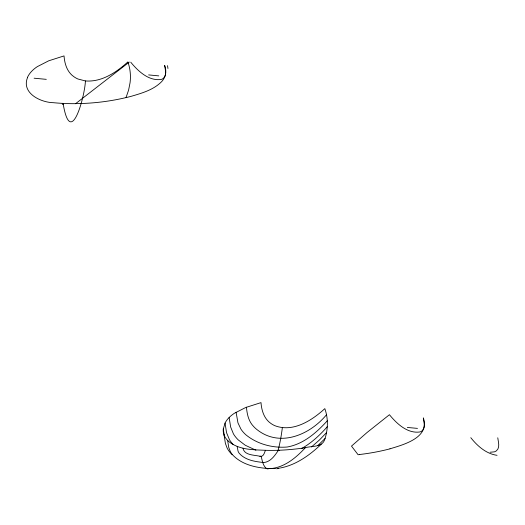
<?xml version="1.0" encoding="UTF-8"?>
<svg xmlns="http://www.w3.org/2000/svg" width="525" height="525" viewBox="0 0 525 525"><rect width="100%" height="100%" fill="white"/><g stroke="black" fill="none" stroke-linecap="round" stroke-linejoin="round"><path stroke-width="0.79" d="M76.059 103.622A147.354 94.999 -8.6 0 0 126.026 97.591L128.586 90.143L130.042 82.838A107.94 69.589 -8.6 0 0 127.877 61.917C116.353 72.384 101.686 82.274 85.398 80.942C85.122 94.71 70.823 150.229 63.092 103.399M279.444 450.233A149.861 96.62 -8.6 0 0 304.999 447.773C311.279 445.817 321.648 447.602 324.542 440.081C328.059 430.008 328.46 418.733 324.824 408.634C311.857 420.525 293.062 432.666 274.903 425.709A16.223 11.57 22.3 0 1 270.723 423.314C264.062 418.681 261.548 410.353 261.004 402.623L245.687 407.512L234.327 413.313A35.254 22.733 -8.6 0 0 229.609 417.04L229.117 417.533A31.06 20.022 -8.6 0 0 225.245 422.658L223.276 429.004A31.644 20.403 -8.6 0 0 223.952 434.713L224.208 435.369A31.762 20.475 -8.6 0 0 227.437 440.212L227.981 440.764A35.792 23.074 -8.6 0 0 236.598 446.138L237.451 446.499A39.71 25.6 -8.6 0 0 242.091 447.976L243.068 448.219A41.534 26.775 -8.6 0 0 250.359 449.4A162.461 104.744 -8.6 0 0 257.67 449.977L266.365 450.338A146.16 94.231 -8.6 0 0 271.373 450.391L273.013 450.384A144.388 93.089 -8.6 0 0 277.856 450.286L279.444 450.227M265.401 450.312C264.502 452.701 263.406 457.327 259.882 456.245C254.33 454.913 244.223 455.451 243.003 448.206M27.51 77.582C21.23 93.102 40.661 102.473 53.399 102.697A162.461 104.744 -8.6 0 0 60.71 103.268L64.24 103.458A147.873 95.333 -8.6 0 0 74.412 103.681L76.053 103.674M164.594 77.241C166.34 73.52 166.084 69.156 164.64 65.389C165.119 69.418 167.16 75.2 163.314 78.363A9.076 6.477 22.3 0 1 161.182 79.459C148.719 81.244 138.042 71.111 130.745 62.193M278.368 450.266C274.942 455.51 270.631 461.862 263.839 462.538C255.189 461.646 245.208 460.235 239.203 453.265A10.356 7.383 22.3 0 1 238.042 451.119L237.162 446.388M327.272 426.746C319.85 435.146 311.522 442.942 301.711 448.488M327.298 420.788C316.549 432.659 303.45 444.163 287.175 447.018C272.685 448.225 257.191 444.104 245.877 434.805A27.333 19.497 22.3 0 1 240.988 429.22L237.963 422.907L236.086 412.204M326.511 432.639L319.495 439.937L311.502 446.952M305.34 447.733C296.074 457.702 284.484 467.552 270.322 468.615C257.014 468.024 242.314 465.038 232.752 455.024A20.449 14.582 22.3 0 1 230.258 451.421L228.769 447.53L227.633 440.416M326.504 414.75C309.921 434.825 279.904 447.779 257.02 429.64A24.472 17.456 22.3 0 1 253.411 426.267C248.528 421.181 247.045 414.002 246.442 407.216M325.08 438.467L317.894 445.502M321.32 444.163C309.862 455.037 296.343 464.894 280.534 467.946M75.607 103.674L129.301 62.062M389.957 448.809C403.699 444.642 430.014 437.627 423.327 417.907C423.806 421.942 425.854 427.717 422.002 430.881A9.076 6.477 22.3 0 1 419.869 431.977C407.407 433.762 396.729 423.629 389.438 414.717L367.047 432.508L351.494 446.106L358.102 454.742L359.461 454.584M278.007 468.346L279.891 468.07M276.498 468.779L278.296 468.523M275.553 468.569L270.841 468.595M490.12 452.228L494.314 451.861A9.076 6.477 22.3 0 0 496.447 450.765C500.292 447.602 498.251 441.827 497.772 437.791M148.634 74.918L158.773 75.876M34.118 78.205L46.285 79.347M407.321 427.442L417.467 428.393M259.882 456.245L261.161 456.383C262.31 460.55 262.835 465.675 266.451 468.53A31.789 8.741 -84.6 0 0 269.069 468.503M497.044 455.319C486.196 453.823 477.363 445.994 470.8 437.692M85.398 80.942L77.936 78.999A16.223 11.57 22.3 0 1 73.763 76.604C67.095 71.978 64.582 63.643 64.037 55.913L48.727 60.802L37.367 66.609A32.655 21.052 -8.6 0 0 27.398 77.569M255.924 450.22L245.267 445.252L238.343 439.989A28.442 20.285 22.3 0 1 233.428 433.873L230.652 427.028L229.136 417.513M232.194 454.676L231.295 453.81A24.833 17.712 22.3 0 1 230.468 452.911M225.028 423.084L226.557 432.718L229.425 439.648A28.435 20.285 22.3 0 0 233.041 444.373M223.296 428.886L224.431 436.439M224.07 435.002L225.422 443.507L227.168 448.153A24.833 17.712 22.3 0 0 230.081 452.458M167.528 65.658L167.954 68.506M62.272 103.359L62.311 103.602A1.024 0.748 16 0 0 63.23 104.528M282.358 427.645A63.538 17.476 -84.6 0 1 280.862 437.66L280.731 438.375A51.404 14.136 -84.6 0 1 278.906 447.136L278.749 447.759A46.449 12.771 -84.6 0 1 277.961 450.785M389.977 448.842A142.275 91.731 -8.6 0 1 359.454 454.519M164.594 77.241A25.85 16.669 -8.6 0 1 161.693 81.585C153.615 89.828 142.045 93.142 131.27 96.292A119.871 77.28 -8.6 0 1 126.033 97.611"/></g></svg>
